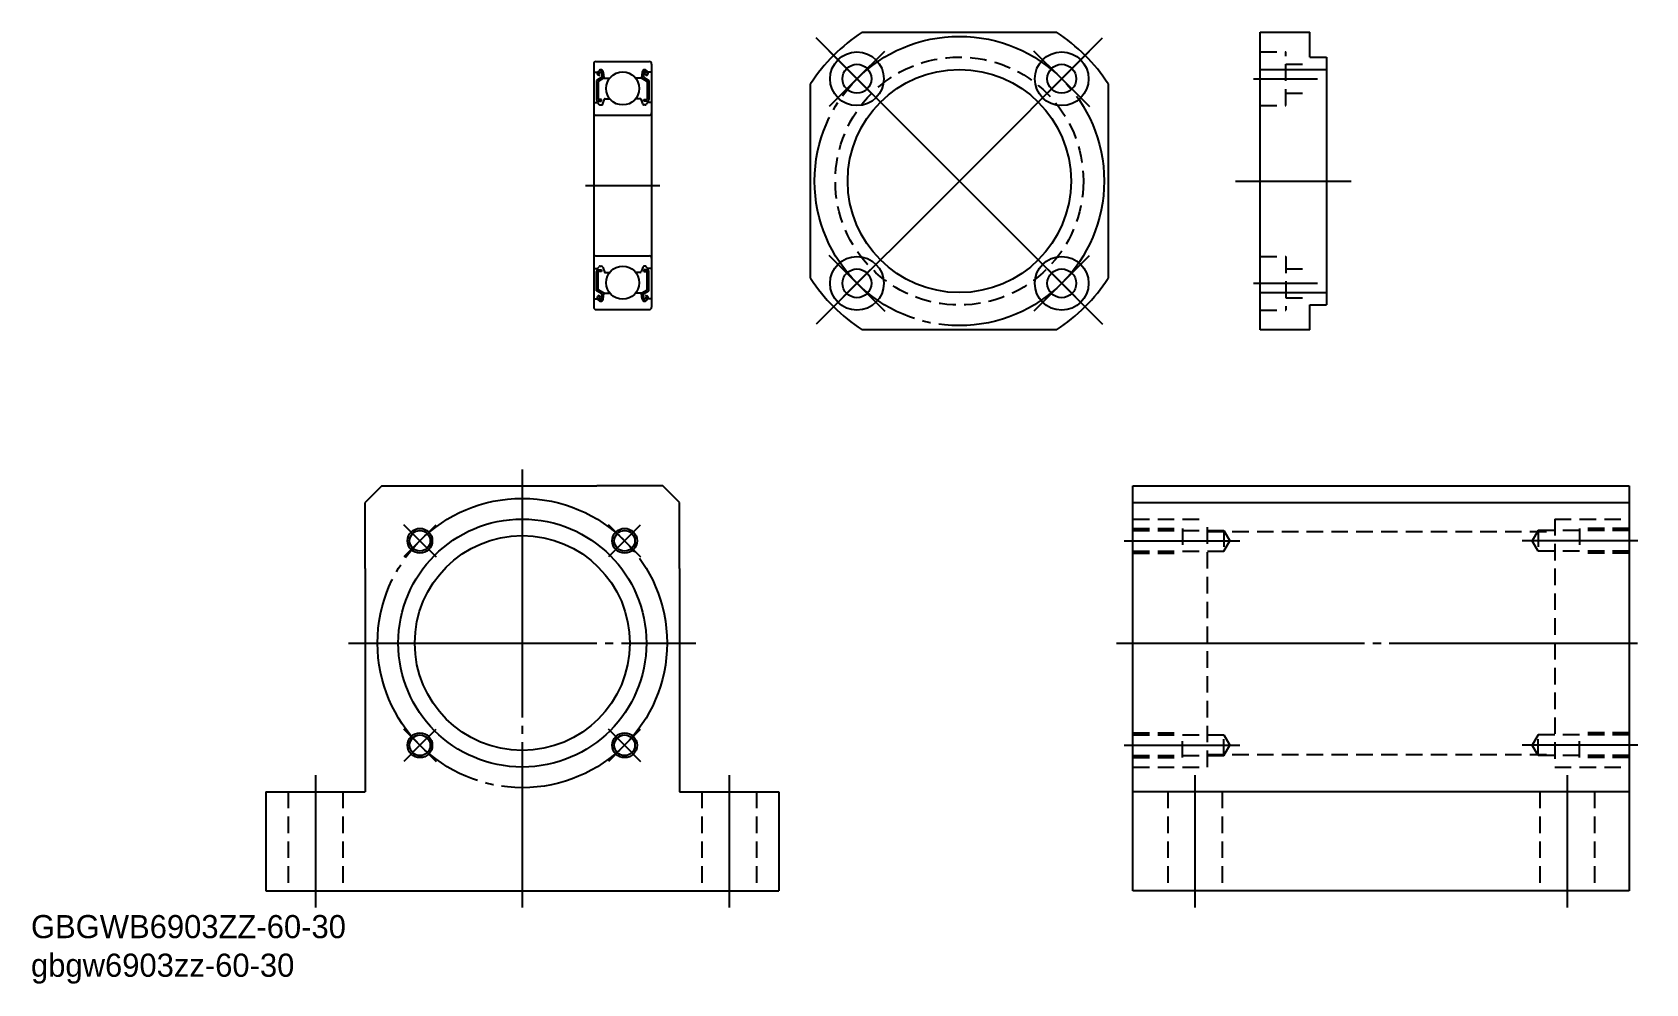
# Model space of a CAD drawing. Extents: x -147 to 48, y -25 to 90.
import ezdxf

# ---------------------------------------------------------------- set-up
doc = ezdxf.new("R2010")
doc.units = 0
doc.linetypes.add('CENTER', pattern=[33, 30, -1, 1, -1])
doc.linetypes.add('DASHED', pattern=[3, 2, -1])
doc.layers.get('0').update_dxf_attribs({"linetype": 'CONTINUOUS'})
doc.layers.add('CENTER', color=7, linetype='CONTINUOUS')

# ---------------------------------------------------------------- blocks, each defined once
blk = doc.blocks.new('*U2')
at = {"linetype": 'CONTINUOUS'}
for s, p in [('GBGWB6903ZZ-60-30', (-147.52, -19.16)), ('gbgw6903zz-60-30', (-147.52, -23.83))]:
    blk.add_text(s, height=2.8, dxfattribs=at).set_placement(p)

msp = doc.modelspace()

# ---------------------------------------------------------------- linework, layer by layer
at = {"color": 7, "linetype": 'CONTINUOUS'}
for p, q in [((-47.02, 90.45), (-23.5, 90.45)), ((1.12, 54.45), (1.12, 90.45)), ((1.12, 90.45), (7.12, 90.45)), ((7.12, 87.45), (7.12, 90.45)), ((1.12, 85.95), (9.12, 85.95)), ((7.12, 87.45), (9.12, 87.45)), ((9.12, 87.45), (9.12, 57.45)), ((-53.26, 60.69), (-53.26, 84.21)), ((-17.26, 84.21), (-17.26, 60.69)), ((1.12, 58.95), (9.12, 58.95)), ((7.12, 54.45), (7.12, 57.45)), ((7.12, 57.45), (9.12, 57.45)), ((-23.5, 54.45), (-47.02, 54.45)), ((7.12, 54.45), (1.12, 54.45)), ((-105.11, 35.55), (-107.11, 33.55)), ((-105.11, 35.55), (-97.11, 35.55)), ((-97.11, 35.55), (-79.11, 35.55)), ((-71.11, 35.55), (-79.11, 35.55)), ((-69.11, 33.55), (-71.11, 35.55)), ((-14.27, 35.55), (45.73, 35.55)), ((-14.27, -13.45), (-14.27, 35.55)), ((45.73, 35.55), (45.73, -13.45)), ((-107.11, 25.55), (-107.11, 33.55)), ((-69.11, 25.55), (-69.11, 33.55)), ((-14.27, 33.55), (45.73, 33.55)), ((-107.11, 25.55), (-107.11, -1.45)), ((-69.11, 25.55), (-69.11, -1.45)), ((-119.11, -1.45), (-119.11, -13.45)), ((-119.11, -1.45), (-107.11, -1.45)), ((-69.11, -1.45), (-57.11, -1.45)), ((-57.11, -1.45), (-57.11, -13.45)), ((45.73, -1.45), (-14.27, -1.45)), ((-119.11, -13.45), (-57.11, -13.45)), ((45.73, -13.45), (-14.27, -13.45))]:
    msp.add_line(p, q, dxfattribs=at)
at = {"color": 3, "linetype": 'DASHED'}
for p, q in [((1.12, 88.07), (4.22, 88.07)), ((4.22, 81.57), (4.22, 88.07)), ((4.22, 86.57), (7.12, 86.57)), ((4.22, 83.07), (7.12, 83.07)), ((1.12, 81.57), (4.22, 81.57)), ((1.12, 63.32), (4.22, 63.32)), ((4.22, 63.32), (4.22, 56.82)), ((4.22, 61.82), (7.12, 61.82)), ((1.12, 56.82), (4.22, 56.82)), ((4.22, 58.32), (7.12, 58.32)), ((-14.27, 31.55), (-5.27, 31.55)), ((-5.27, 1.55), (-5.27, 31.55)), ((36.73, 31.55), (45.73, 31.55)), ((36.73, 31.55), (36.73, 1.55)), ((-14.27, 30.42), (-8.27, 30.42)), ((-14.27, 30.17), (-3.27, 30.17)), ((-8.27, 30.42), (-8.27, 27.42)), ((-5.27, 30.05), (36.73, 30.05)), ((-3.27, 30.17), (-2.54, 28.92)), ((-3.27, 30.17), (-3.27, 27.67)), ((34.73, 30.17), (34.01, 28.92)), ((45.73, 30.17), (34.73, 30.17)), ((34.73, 30.17), (34.73, 27.67)), ((45.73, 30.42), (39.73, 30.42)), ((39.73, 30.42), (39.73, 27.42)), ((-14.27, 27.67), (-3.27, 27.67)), ((-14.27, 27.42), (-8.27, 27.42)), ((-3.27, 27.67), (-2.54, 28.92)), ((34.73, 27.67), (34.01, 28.92)), ((45.73, 27.67), (34.73, 27.67)), ((45.73, 27.42), (39.73, 27.42)), ((-14.27, 5.68), (-8.27, 5.68)), ((-14.27, 5.43), (-3.27, 5.43)), ((-8.27, 2.68), (-8.27, 5.68)), ((-3.27, 5.43), (-2.54, 4.18)), ((-3.27, 2.93), (-3.27, 5.43)), ((-3.27, 2.93), (-2.54, 4.18)), ((34.73, 5.43), (34.01, 4.18)), ((34.73, 2.93), (34.01, 4.18)), ((45.73, 5.43), (34.73, 5.43)), ((34.73, 2.93), (34.73, 5.43)), ((45.73, 5.68), (39.73, 5.68)), ((39.73, 2.68), (39.73, 5.68)), ((-14.27, 2.93), (-3.27, 2.93)), ((-14.27, 2.68), (-8.27, 2.68)), ((-5.27, 3.05), (36.73, 3.05)), ((45.73, 2.93), (34.73, 2.93)), ((45.73, 2.68), (39.73, 2.68)), ((-14.27, 1.55), (-5.27, 1.55)), ((36.73, 1.55), (45.73, 1.55)), ((-116.41, -1.45), (-116.41, -13.45)), ((-109.81, -1.45), (-109.81, -13.45)), ((-66.41, -1.45), (-66.41, -13.45)), ((-59.81, -1.45), (-59.81, -13.45)), ((-10.07, -1.45), (-10.07, -13.45)), ((-3.47, -1.45), (-3.47, -13.45)), ((34.93, -1.45), (34.93, -13.45)), ((41.53, -1.45), (41.53, -13.45))]:
    msp.add_line(p, q, dxfattribs=at)
for p, q in [((-79.47, 86.6), (-79.47, 57.2)), ((-79.17, 86.9), (-72.77, 86.9)), ((-72.47, 86.6), (-72.47, 57.2)), ((-79.37, 85.6), (-79.01, 85.6)), ((-78.49, 85), (-79.14, 84.63)), ((-79.14, 84.63), (-79.14, 82.3)), ((-79.03, 85.59), (-78.85, 85.79)), ((-78.87, 85.18), (-79.01, 85.32)), ((-78.29, 84.89), (-78.94, 84.51)), ((-78.94, 84.51), (-78.94, 82.3)), ((-78.87, 85.46), (-78.7, 85.66)), ((-78.73, 85.32), (-78.87, 85.46)), ((-78.87, 85.18), (-78.73, 85.32)), ((-78.53, 85.6), (-78.49, 85)), ((-78.33, 85.63), (-78.27, 84.99)), ((-78.29, 85.25), (-78.29, 84.89)), ((-78.17, 84.9), (-77.54, 84.9)), ((-73.78, 84.9), (-74.41, 84.9)), ((-73.62, 85.63), (-73.68, 84.99)), ((-73.65, 85.25), (-73.65, 84.89)), ((-73.65, 84.89), (-73, 84.51)), ((-73.42, 85.6), (-73.45, 85)), ((-73.45, 85), (-72.8, 84.63)), ((-73.08, 85.46), (-73.25, 85.66)), ((-73.22, 85.32), (-73.08, 85.46)), ((-73.08, 85.18), (-73.22, 85.32)), ((-72.92, 85.59), (-73.09, 85.79)), ((-73.08, 85.18), (-72.93, 85.32)), ((-73, 84.51), (-73, 82.3)), ((-72.57, 85.6), (-72.93, 85.6)), ((-72.8, 84.63), (-72.8, 82.3)), ((-79.37, 81.95), (-79.02, 81.95)), ((-79.02, 81.95), (-78.83, 81.72)), ((-78.54, 82.3), (-78.94, 82.3)), ((-78.94, 82.1), (-78.54, 82.1)), ((-78.54, 82.1), (-78.54, 82.3)), ((-78.39, 81.78), (-78.19, 82.34)), ((-78.1, 82.4), (-77.54, 82.4)), ((-73.85, 82.4), (-74.41, 82.4)), ((-73.55, 81.78), (-73.75, 82.34)), ((-73.4, 82.1), (-73.4, 82.3)), ((-73.4, 82.3), (-73, 82.3)), ((-73, 82.1), (-73.4, 82.1)), ((-72.92, 81.95), (-73.12, 81.72)), ((-72.57, 81.95), (-72.92, 81.95)), ((-79.17, 80.4), (-72.77, 80.4)), ((-78.68, 81.65), (-78.58, 81.65)), ((-73.27, 81.65), (-73.36, 81.65)), ((-79.17, 63.4), (-72.77, 63.4)), ((-79.37, 61.85), (-79.02, 61.85)), ((-79.14, 59.18), (-79.14, 61.5)), ((-79.02, 61.85), (-78.83, 62.08)), ((-78.94, 61.7), (-78.54, 61.7)), ((-78.94, 59.29), (-78.94, 61.5)), ((-78.54, 61.5), (-78.94, 61.5)), ((-78.68, 62.15), (-78.58, 62.15)), ((-78.54, 61.7), (-78.54, 61.5)), ((-78.39, 62.02), (-78.19, 61.47)), ((-78.1, 61.4), (-77.54, 61.4)), ((-73.85, 61.4), (-74.41, 61.4)), ((-73.55, 62.02), (-73.75, 61.47)), ((-73.4, 61.7), (-73.4, 61.5)), ((-73, 61.7), (-73.4, 61.7)), ((-73.4, 61.5), (-73, 61.5)), ((-73.27, 62.15), (-73.36, 62.15)), ((-72.92, 61.85), (-73.12, 62.08)), ((-73, 59.29), (-73, 61.5)), ((-72.57, 61.85), (-72.92, 61.85)), ((-72.8, 59.18), (-72.8, 61.5)), ((-78.49, 58.8), (-79.14, 59.18)), ((-78.87, 58.63), (-79.01, 58.49)), ((-78.29, 58.92), (-78.94, 59.29)), ((-78.87, 58.63), (-78.73, 58.49)), ((-78.53, 58.2), (-78.49, 58.8)), ((-78.33, 58.18), (-78.27, 58.81)), ((-78.29, 58.56), (-78.29, 58.92)), ((-78.17, 58.9), (-77.54, 58.9)), ((-78.01, 58.9), (-78.01, 58.9)), ((-77.85, 58.9), (-77.85, 58.9)), ((-73.78, 58.9), (-74.41, 58.9)), ((-73.62, 58.18), (-73.68, 58.81)), ((-73.65, 58.92), (-73, 59.29)), ((-73.65, 58.56), (-73.65, 58.92)), ((-73.45, 58.8), (-72.8, 59.18)), ((-73.42, 58.2), (-73.45, 58.8)), ((-73.08, 58.63), (-73.22, 58.49)), ((-73.08, 58.63), (-72.93, 58.49)), ((-79.37, 58.2), (-79.01, 58.2)), ((-79.17, 56.9), (-72.77, 56.9)), ((-79.03, 58.22), (-78.85, 58.01)), ((-78.73, 58.49), (-78.87, 58.35)), ((-78.87, 58.35), (-78.7, 58.14)), ((-73.08, 58.35), (-73.25, 58.14)), ((-73.22, 58.49), (-73.08, 58.35)), ((-72.92, 58.22), (-73.09, 58.01)), ((-72.57, 58.2), (-72.93, 58.2))]:
    msp.add_line(p, q)
at = {"color": 7, "linetype": 'CONTINUOUS'}
for centre, radius in [((-47.64, 84.82), 3.25), ((-22.89, 84.82), 3.25), ((-47.64, 84.82), 1.75), ((-35.26, 72.45), 13.5), ((-22.89, 84.82), 1.75), ((-47.64, 60.07), 3.25), ((-22.89, 60.07), 3.25), ((-47.64, 60.07), 1.75), ((-22.89, 60.07), 1.75), ((-88.11, 16.55), 15), ((-100.49, 28.92), 1.25), ((-88.11, 16.55), 13), ((-75.74, 28.92), 1.25), ((-100.49, 4.18), 1.25), ((-75.74, 4.18), 1.25)]:
    msp.add_circle(centre, radius, dxfattribs=at)
at = {"color": 3, "linetype": 'DASHED'}
msp.add_circle((-35.26, 72.45), 15, dxfattribs=at)
for centre in [(-75.97, 83.65), (-75.97, 60.15)]:
    msp.add_circle(centre, 2)
at = {"color": 3, "linetype": 'CONTINUOUS'}
for centre in [(-100.49, 28.92), (-75.74, 28.92), (-100.49, 4.18), (-75.74, 4.18)]:
    msp.add_circle(centre, 1.5, dxfattribs=at)
at = {"color": 7, "linetype": 'CONTINUOUS'}
for start, end in [(123.1534, 146.8466), (33.1534, 56.8466), (213.1534, 236.8466), (303.1534, 326.8466)]:
    msp.add_arc((-35.26, 72.45), 21.5, start, end, dxfattribs=at)
for centre, radius, start, end in [((-79.17, 86.6), 0.3, 90, 180), ((-78.62, 85.6), 0.3, 4.9347, 140.1381), ((-73.32, 85.6), 0.3, 39.8619, 175.0653), ((-72.77, 86.6), 0.3, 0, 90), ((-79.37, 85.7), 0.1, 180, 270), ((-78.87, 85.46), 0.2, 140.1381, 225), ((-78.63, 85.6), 0.1, 3.1015, 139.9514), ((-78.17, 85), 0.1, 184.9347, 269.9991), ((-73.78, 85), 0.1, 270.0009, 355.0653), ((-73.32, 85.6), 0.1, 40.0486, 176.8985), ((-73.08, 85.46), 0.2, 315, 39.8619), ((-72.57, 85.7), 0.1, 270, 0), ((-79.37, 81.85), 0.1, 90, 180), ((-78.94, 82.3), 0.2, 180, 270), ((-78.1, 82.3), 0.1, 90, 159.9912), ((-73.85, 82.3), 0.1, 20.0088, 90), ((-73, 82.3), 0.2, 270, 0), ((-72.57, 81.85), 0.1, 0, 90), ((-79.17, 80.7), 0.3, 180, 270), ((-78.68, 81.85), 0.2, 219.9774, 270), ((-78.58, 81.85), 0.2, 270, 339.9912), ((-73.36, 81.85), 0.2, 200.0088, 270), ((-73.27, 81.85), 0.2, 270, 320.0226), ((-72.77, 80.7), 0.3, 270, 0), ((-79.17, 63.1), 0.3, 90, 180), ((-72.77, 63.1), 0.3, 0, 90), ((-79.37, 61.95), 0.1, 180, 270), ((-78.94, 61.5), 0.2, 90, 180), ((-78.68, 61.95), 0.2, 90, 140.0226), ((-78.58, 61.95), 0.2, 20.0088, 90), ((-78.1, 61.5), 0.1, 200.0088, 270), ((-73.85, 61.5), 0.1, 270, 339.9912), ((-73.36, 61.95), 0.2, 90, 159.9912), ((-73.27, 61.95), 0.2, 39.9774, 90), ((-73, 61.5), 0.2, 0, 90), ((-72.57, 61.95), 0.1, 270, 0), ((-78.17, 58.8), 0.1, 90.0009, 175.0653), ((-73.78, 58.8), 0.1, 4.9347, 89.9991), ((-79.37, 58.1), 0.1, 90, 180), ((-79.17, 57.2), 0.3, 180, 270), ((-78.87, 58.35), 0.2, 135, 219.8619), ((-78.62, 58.21), 0.3, 219.8619, 355.0653), ((-78.63, 58.21), 0.1, 220.0486, 356.8985), ((-73.32, 58.21), 0.3, 184.9347, 320.1381), ((-73.32, 58.21), 0.1, 183.1015, 319.9514), ((-73.08, 58.35), 0.2, 320.1381, 45), ((-72.77, 57.2), 0.3, 270, 0), ((-72.57, 58.1), 0.1, 0, 90)]:
    msp.add_arc(centre, radius, start, end)
at = {"layer": 'CENTER', "color": 1, "linetype": 'CENTER'}
for p, q in [((-35.26, 72.45), (-52.59, 89.77)), ((-35.26, 72.45), (-17.94, 89.77)), ((-47.64, 84.82), (-51, 88.18)), ((-47.64, 84.82), (-44.28, 88.18)), ((-22.89, 84.82), (-26.25, 88.18)), ((-22.89, 84.82), (-19.53, 88.18)), ((-47.64, 84.82), (-51, 81.46)), ((-47.64, 84.82), (-44.28, 81.46)), ((-22.89, 84.82), (-26.25, 81.46)), ((-22.89, 84.82), (-19.53, 81.46)), ((0.32, 84.82), (8.05, 84.82)), ((-35.26, 72.45), (-52.59, 55.12)), ((-35.26, 72.45), (-17.94, 55.12)), ((-1.88, 72.45), (12.12, 72.45)), ((-47.64, 60.07), (-51, 63.43)), ((-47.64, 60.07), (-44.28, 63.43)), ((-22.89, 60.07), (-26.25, 63.43)), ((-22.89, 60.07), (-19.53, 63.43)), ((-47.64, 60.07), (-51, 56.72)), ((-47.64, 60.07), (-44.28, 56.72)), ((-22.89, 60.07), (-26.25, 56.72)), ((-22.89, 60.07), (-19.53, 56.72)), ((0.32, 60.07), (8.05, 60.07)), ((-88.11, 37.55), (-88.11, -15.45)), ((-100.49, 28.92), (-102.43, 30.87)), ((-100.49, 28.92), (-98.54, 30.87)), ((-75.74, 28.92), (-77.68, 30.87)), ((-75.74, 28.92), (-73.8, 30.87)), ((-100.49, 28.92), (-102.43, 26.98)), ((-100.49, 28.92), (-98.54, 26.98)), ((-75.74, 28.92), (-77.68, 26.98)), ((-75.74, 28.92), (-73.8, 26.98)), ((-15.32, 28.92), (-2.54, 28.92)), ((-15.32, 28.92), (-1.33, 28.92)), ((46.79, 28.92), (32.8, 28.92)), ((46.79, 28.92), (34.01, 28.92)), ((-109.11, 16.55), (-67.11, 16.55)), ((-16.27, 16.55), (47.73, 16.55)), ((-100.49, 4.18), (-102.43, 6.12)), ((-100.49, 4.18), (-98.54, 6.12)), ((-75.74, 4.18), (-77.68, 6.12)), ((-75.74, 4.18), (-73.8, 6.12)), ((-100.49, 4.18), (-102.43, 2.23)), ((-100.49, 4.18), (-98.54, 2.23)), ((-75.74, 4.18), (-77.68, 2.23)), ((-75.74, 4.18), (-73.8, 2.23)), ((-15.32, 4.18), (-2.54, 4.18)), ((-15.32, 4.18), (-1.33, 4.18)), ((46.79, 4.18), (32.8, 4.18)), ((46.79, 4.18), (34.01, 4.18)), ((-113.11, 0.55), (-113.11, -15.45)), ((-63.11, 0.55), (-63.11, -15.45)), ((-6.77, 0.55), (-6.77, -15.45)), ((38.23, 0.55), (38.23, -15.45))]:
    msp.add_line(p, q, dxfattribs=at)
at = {"layer": 'CENTER'}
msp.add_line((-80.47, 71.9), (-71.47, 71.9), dxfattribs=at)
at = {"layer": 'CENTER', "color": 1, "linetype": 'CENTER'}
for centre in [(-35.26, 72.45), (-88.11, 16.55)]:
    msp.add_circle(centre, 17.5, dxfattribs=at)

# ---------------------------------------------------------------- block references
at = {"linetype": 'CONTINUOUS'}
msp.add_blockref('*U2', (0, 0), dxfattribs=at)

doc.saveas('drawing.dxf')
